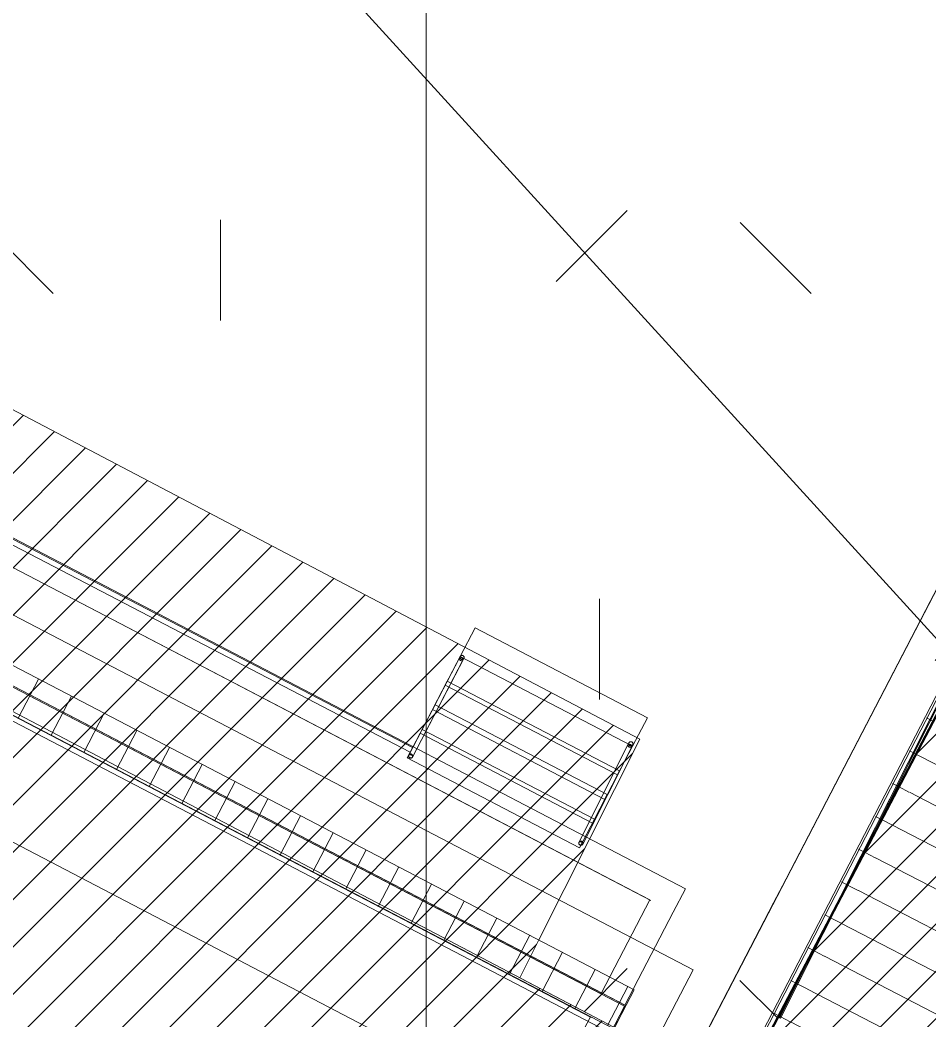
# Model space of a CAD drawing. Header units: metres. Extents: x -207 to 292, y -187 to 169.
# Drawn here: x -54.11 to -45.49, y -115.48 to -106.01 of the extents above; entities that cross this region are included whole.
import ezdxf

# ---------------------------------------------------------------- set-up
doc = ezdxf.new("R2010")
doc.units = ezdxf.units.M
for name, color, linetype, lineweight in [('A-FLOR', 7, 'Continuous', 9), ('A-FLOR-HRAL', 7, 'Continuous', 9), ('A-ROOF', 7, 'Continuous', 9), ('A-ROOF-PATT', 7, 'Continuous', 9), ('A-WALL', 7, 'Continuous', 9), ('ACHURADO', 7, 'Continuous', 9), ('C-BLDG-PADS', 7, 'Continuous', 9), ('C-TOPO', 7, 'Continuous', 9), ('edificios', 7, 'Continuous', 50), ('EQUIPOS PIS', 7, 'Continuous', 9), ('grilla', 7, 'Continuous', 9), ('I-WALL', 7, 'Continuous', 9), ('S-STRS', 7, 'Continuous', 9)]:
    doc.layers.add(name, color=color, linetype=linetype, lineweight=lineweight)
doc.layers.add('PR10-ARQ-PL-001-Emplazamiento-C-1_dwg', color=7, linetype='Continuous', lineweight=9, true_color=0x767676)
doc.layers.add('TEXTO', color=5, linetype='Continuous', lineweight=9, true_color=0x0000ff)
pattern_1 = [(45, (0, 0), (-0.2245064, 0.2245064), [])]

# ---------------------------------------------------------------- blocks, each defined once
blk = doc.blocks.new('FP_39-PLANTA EMPLAZAMIENTO ACTUALIZADO')
at = {"layer": 'A-ROOF'}
blk.add_line((-43.4337, -108.5643), (-50.8201, -122.8465), dxfattribs=at)
at = {"layer": 'A-ROOF-PATT', "color": 254, "true_color": 0xcbe5d8}
for p, q in [((-45.4532, -112.6536), (-45.5147, -112.6218)), ((-45.6139, -112.9645), (-45.6755, -112.9327)), ((-45.52, -113.0131), (-45.6139, -112.9645)), ((-45.7747, -113.2754), (-45.8363, -113.2435)), ((-45.6807, -113.324), (-45.7747, -113.2754)), ((-45.9355, -113.5863), (-45.9971, -113.5544)), ((-45.8415, -113.6349), (-45.9355, -113.5863)), ((-46.0963, -113.8972), (-46.1579, -113.8653)), ((-46.0023, -113.9458), (-46.0963, -113.8972)), ((-46.2571, -114.208), (-46.3187, -114.1762)), ((-46.1631, -114.2567), (-46.2571, -114.208)), ((-46.4178, -114.5189), (-46.4794, -114.4871)), ((-46.3239, -114.5675), (-46.4178, -114.5189)), ((-46.5786, -114.8298), (-46.6402, -114.798)), ((-46.4846, -114.8784), (-46.5786, -114.8298)), ((-46.7394, -115.1407), (-46.801, -115.1088)), ((-46.6454, -115.1893), (-46.7394, -115.1407)), ((-46.9002, -115.4516), (-46.9618, -115.4197)), ((-46.8062, -115.5002), (-46.9002, -115.4516))]:
    blk.add_line(p, q, dxfattribs=at)
blk = doc.blocks.new('Railing - Railing-2145336-PLANTA EMPLAZAMIENTO ACTUALIZADO')
at = {"layer": 'A-FLOR-HRAL'}
for p, q in [((-58.5899, -108.6269), (-58.613, -108.6712)), ((-58.5899, -108.6269), (-58.613, -108.6712)), ((-58.5899, -108.6269), (-58.613, -108.6712)), ((-58.5899, -108.6269), (-58.613, -108.6712)), ((-58.5899, -108.6269), (-58.613, -108.6712)), ((-58.5899, -108.6269), (-58.613, -108.6712)), ((-58.5899, -108.6269), (-58.613, -108.6712)), ((-58.5899, -108.6269), (-58.613, -108.6712)), ((-58.613, -108.6712), (-50.4098, -112.9473)), ((-58.613, -108.6712), (-50.4098, -112.9473)), ((-58.613, -108.6712), (-50.4098, -112.9473)), ((-58.613, -108.6712), (-50.4098, -112.9473)), ((-50.3867, -112.903), (-58.5899, -108.6269)), ((-50.3867, -112.903), (-58.5899, -108.6269)), ((-50.3867, -112.903), (-58.5899, -108.6269)), ((-50.3867, -112.903), (-58.5899, -108.6269)), ((-50.4098, -112.9473), (-50.3867, -112.903)), ((-50.4098, -112.9473), (-50.3867, -112.903)), ((-50.4098, -112.9473), (-50.3867, -112.903)), ((-50.4098, -112.9473), (-50.3867, -112.903)), ((-50.4098, -112.9473), (-50.3867, -112.903)), ((-50.4098, -112.9473), (-50.3867, -112.903)), ((-50.4098, -112.9473), (-50.3867, -112.903)), ((-50.4098, -112.9473), (-50.3867, -112.903))]:
    blk.add_line(p, q, dxfattribs=at)
blk = doc.blocks.new('Stairs 3 - Stairs 1-2151649-PLANTA EMPLAZAMIENTO ACTUALIZADO')
at = {"layer": 'S-STRS'}
for p, q in [((-59.8005, -106.8559), (-59.6595, -106.5853)), ((-59.6595, -106.5853), (-59.8005, -106.8559)), ((-58.026, -107.4368), (-59.6595, -106.5853)), ((-58.026, -107.4368), (-59.6595, -106.5853)), ((-59.9416, -107.1264), (-59.8005, -106.8559)), ((-59.8005, -106.8559), (-59.9416, -107.1264)), ((-59.8005, -106.8559), (-58.167, -107.7073)), ((-58.167, -107.7073), (-59.8005, -106.8559)), ((-58.167, -107.7073), (-59.8005, -106.8559)), ((-58.167, -107.7073), (-59.8005, -106.8559)), ((-60.0632, -107.3598), (-59.9222, -107.0893)), ((-59.9222, -107.0893), (-60.0632, -107.3598)), ((-59.9416, -107.1264), (-58.3081, -107.9779)), ((-58.3081, -107.9779), (-59.9416, -107.1264)), ((-58.2887, -107.9407), (-59.9222, -107.0893)), ((-58.2887, -107.9407), (-59.9222, -107.0893)), ((-60.1799, -107.5838), (-60.0389, -107.3132)), ((-60.0389, -107.3132), (-60.1799, -107.5838)), ((-60.0632, -107.3598), (-58.4297, -108.2113)), ((-58.4297, -108.2113), (-60.0632, -107.3598)), ((-58.4054, -108.1647), (-60.0389, -107.3132)), ((-58.4054, -108.1647), (-60.0389, -107.3132)), ((-58.167, -107.7073), (-58.026, -107.4368)), ((-58.026, -107.4368), (-58.167, -107.7073)), ((-60.3019, -107.8177), (-60.1608, -107.5471)), ((-60.1608, -107.5471), (-60.3019, -107.8177)), ((-58.5274, -108.3986), (-60.1608, -107.5471)), ((-58.5274, -108.3986), (-60.1608, -107.5471)), ((-60.1799, -107.5838), (-58.5465, -108.4352)), ((-58.5465, -108.4352), (-60.1799, -107.5838)), ((-58.3081, -107.9779), (-58.167, -107.7073)), ((-58.167, -107.7073), (-58.3081, -107.9779)), ((-60.3019, -107.8177), (-58.6684, -108.6692)), ((-58.6684, -108.6692), (-60.3019, -107.8177)), ((-58.4297, -108.2113), (-58.2887, -107.9407)), ((-58.2887, -107.9407), (-58.4297, -108.2113)), ((-58.5465, -108.4352), (-58.4054, -108.1647)), ((-58.4054, -108.1647), (-58.5465, -108.4352)), ((-58.6684, -108.6692), (-58.5274, -108.3986)), ((-58.5274, -108.3986), (-58.6684, -108.6692))]:
    blk.add_line(p, q, dxfattribs=at)
blk = doc.blocks.new('Railings 5 - Railings 1-2151666-PLANTA EMPLAZAMIENTO ACTUALIZADO')
at = {"layer": 'A-FLOR-HRAL'}
for p, q in [((-59.8098, -106.8736), (-60.289, -107.7929)), ((-59.8005, -106.8559), (-60.2877, -107.7905)), ((-60.2535, -107.8114), (-59.7743, -106.8921)), ((-60.2522, -107.809), (-59.765, -106.8744))]:
    blk.add_line(p, q, dxfattribs=at)
for centre, start, end in [((-59.7828, -106.8651), 62.46835, 242.46835), ((-59.7828, -106.8651), 242.46835, 62.46835), ((-60.27, -107.7997), 62.46835, 242.46835), ((-60.27, -107.7997), 242.46835, 62.46835)]:
    blk.add_arc(centre, 0.02, start, end, dxfattribs=at)
for centre, start_param, end_param in [((-59.792, -106.8828), 4.712389, 7.853982), ((-59.792, -106.8828), 1.570796, 4.712389), ((-60.2712, -107.8021), 4.712389, 7.853982), ((-60.2712, -107.8021), 1.570796, 4.712389)]:
    blk.add_ellipse(centre, major_axis=(-0.0177, 0.0092), ratio=0.707107, start_param=start_param, end_param=end_param, dxfattribs=at)
for points, knots in [([(-59.792, -106.8828), (-59.7936, -106.882), (-59.7965, -106.88), (-59.7998, -106.876), (-59.8021, -106.8712), (-59.8028, -106.8668), (-59.8028, -106.8634), (-59.8024, -106.8608), (-59.8016, -106.8582), (-59.8006, -106.8558), (-59.7992, -106.8536), (-59.7976, -106.8516), (-59.7957, -106.8497), (-59.7928, -106.8477), (-59.7889, -106.8458), (-59.7836, -106.8449), (-59.7784, -106.8454), (-59.7751, -106.8466), (-59.7735, -106.8474)], [0, 0, 0, 0, 0.083333, 0.166667, 0.25, 0.333333, 0.375, 0.416667, 0.458333, 0.5, 0.541667, 0.583333, 0.625, 0.666667, 0.75, 0.833333, 0.916667, 1, 1, 1, 1]), ([(-59.7735, -106.8474), (-59.772, -106.8482), (-59.7691, -106.8502), (-59.7657, -106.8542), (-59.7635, -106.859), (-59.7627, -106.8634), (-59.7628, -106.8669), (-59.7632, -106.8695), (-59.7639, -106.872), (-59.765, -106.8744), (-59.7664, -106.8766), (-59.768, -106.8787), (-59.7699, -106.8805), (-59.7727, -106.8825), (-59.7767, -106.8844), (-59.7819, -106.8853), (-59.7872, -106.8849), (-59.7905, -106.8837), (-59.792, -106.8828)], [0, 0, 0, 0, 0.083333, 0.166667, 0.25, 0.333333, 0.375, 0.416667, 0.458333, 0.5, 0.541667, 0.583333, 0.625, 0.666667, 0.75, 0.833333, 0.916667, 1, 1, 1, 1]), ([(-60.2607, -107.782), (-60.2615, -107.7816), (-60.2631, -107.7809), (-60.2656, -107.7802), (-60.2678, -107.7798), (-60.2695, -107.7797), (-60.2713, -107.7797), (-60.273, -107.7799), (-60.2747, -107.7803), (-60.2764, -107.7808), (-60.2784, -107.7816), (-60.2807, -107.7828), (-60.2829, -107.7844), (-60.2847, -107.7862), (-60.2864, -107.7882), (-60.2878, -107.7905), (-60.2888, -107.7929), (-60.2895, -107.7954), (-60.2899, -107.798), (-60.29, -107.8006), (-60.2897, -107.8032), (-60.2892, -107.8053), (-60.2886, -107.807), (-60.2879, -107.8086), (-60.2871, -107.8101), (-60.2861, -107.8116), (-60.285, -107.8129), (-60.2835, -107.8145), (-60.2815, -107.8161), (-60.28, -107.8171), (-60.2792, -107.8175)], [0, 0, 0, 0, 0.041667, 0.083333, 0.125, 0.145833, 0.166667, 0.208333, 0.229167, 0.25, 0.291667, 0.333333, 0.375, 0.416667, 0.458333, 0.5, 0.541667, 0.583333, 0.625, 0.666667, 0.708333, 0.75, 0.770833, 0.791667, 0.833333, 0.854167, 0.875, 0.916667, 0.958333, 1, 1, 1, 1]), ([(-60.2792, -107.8175), (-60.2784, -107.8179), (-60.2768, -107.8186), (-60.2743, -107.8193), (-60.2722, -107.8196), (-60.2704, -107.8197), (-60.2687, -107.8197), (-60.2669, -107.8195), (-60.2652, -107.8192), (-60.2635, -107.8187), (-60.2615, -107.8179), (-60.2592, -107.8167), (-60.2571, -107.8151), (-60.2552, -107.8133), (-60.2535, -107.8112), (-60.2522, -107.809), (-60.2511, -107.8066), (-60.2504, -107.8041), (-60.25, -107.8015), (-60.2499, -107.7989), (-60.2502, -107.7963), (-60.2507, -107.7941), (-60.2513, -107.7925), (-60.252, -107.7909), (-60.2528, -107.7893), (-60.2538, -107.7879), (-60.2549, -107.7865), (-60.2564, -107.7849), (-60.2585, -107.7833), (-60.26, -107.7824), (-60.2607, -107.782)], [0, 0, 0, 0, 0.041667, 0.083333, 0.125, 0.145833, 0.166667, 0.208333, 0.229167, 0.25, 0.291667, 0.333333, 0.375, 0.416667, 0.458333, 0.5, 0.541667, 0.583333, 0.625, 0.666667, 0.708333, 0.75, 0.770833, 0.791667, 0.833333, 0.854167, 0.875, 0.916667, 0.958333, 1, 1, 1, 1])]:
    blk.add_open_spline(points, degree=3, knots=knots, dxfattribs=at)
blk = doc.blocks.new('Railings 6 - Railings 1-2151683-PLANTA EMPLAZAMIENTO ACTUALIZADO')
at = {"layer": 'A-FLOR-HRAL'}
for p, q in [((-58.2095, -107.6924), (-58.6744, -108.619)), ((-58.2005, -107.6746), (-58.6732, -108.6166)), ((-58.6386, -108.637), (-58.1737, -107.7104)), ((-58.6374, -108.6346), (-58.1647, -107.6925))]:
    blk.add_line(p, q, dxfattribs=at)
for centre, start, end in [((-58.1826, -107.6835), 63.35587, 243.35587), ((-58.1826, -107.6835), 243.35587, 63.35587), ((-58.6553, -108.6256), 63.35587, 243.35587), ((-58.6553, -108.6256), 243.35587, 63.35587)]:
    blk.add_arc(centre, 0.02, start, end, dxfattribs=at)
for centre, start_param, end_param in [((-58.1916, -107.7014), 4.712389, 7.853982), ((-58.1916, -107.7014), 1.570796, 4.712389), ((-58.6565, -108.628), 4.712389, 7.853982), ((-58.6565, -108.628), 1.570796, 4.712389)]:
    blk.add_ellipse(centre, major_axis=(-0.0179, 0.009), ratio=0.707107, start_param=start_param, end_param=end_param, dxfattribs=at)
for points, knots in [([(-58.1916, -107.7014), (-58.1931, -107.7006), (-58.1961, -107.6986), (-58.1995, -107.6946), (-58.2018, -107.6899), (-58.2026, -107.6856), (-58.2026, -107.6821), (-58.2023, -107.6795), (-58.2016, -107.6769), (-58.2005, -107.6745), (-58.1992, -107.6723), (-58.1976, -107.6702), (-58.1957, -107.6684), (-58.1929, -107.6662), (-58.189, -107.6643), (-58.1838, -107.6633), (-58.1785, -107.6637), (-58.1752, -107.6649), (-58.1736, -107.6656)], [0, 0, 0, 0, 0.083333, 0.166667, 0.25, 0.333333, 0.375, 0.416667, 0.458333, 0.5, 0.541667, 0.583333, 0.625, 0.666667, 0.75, 0.833333, 0.916667, 1, 1, 1, 1]), ([(-58.1736, -107.6656), (-58.1721, -107.6664), (-58.1692, -107.6684), (-58.1657, -107.6724), (-58.1634, -107.6772), (-58.1626, -107.6815), (-58.1626, -107.685), (-58.163, -107.6876), (-58.1637, -107.6901), (-58.1647, -107.6925), (-58.166, -107.6948), (-58.1676, -107.6969), (-58.1695, -107.6987), (-58.1723, -107.7008), (-58.1762, -107.7027), (-58.1814, -107.7037), (-58.1867, -107.7033), (-58.19, -107.7022), (-58.1916, -107.7014)], [0, 0, 0, 0, 0.083333, 0.166667, 0.25, 0.333333, 0.375, 0.416667, 0.458333, 0.5, 0.541667, 0.583333, 0.625, 0.666667, 0.75, 0.833333, 0.916667, 1, 1, 1, 1]), ([(-58.6463, -108.6077), (-58.6471, -108.6073), (-58.6487, -108.6066), (-58.6512, -108.6059), (-58.6534, -108.6056), (-58.6551, -108.6056), (-58.6569, -108.6056), (-58.6586, -108.6058), (-58.6603, -108.6062), (-58.662, -108.6067), (-58.664, -108.6075), (-58.6663, -108.6088), (-58.6684, -108.6104), (-58.6703, -108.6123), (-58.6719, -108.6143), (-58.6732, -108.6166), (-58.6742, -108.619), (-58.6749, -108.6215), (-58.6753, -108.6241), (-58.6753, -108.6268), (-58.675, -108.6294), (-58.6744, -108.6315), (-58.6738, -108.6331), (-58.6731, -108.6347), (-58.6722, -108.6362), (-58.6712, -108.6377), (-58.6701, -108.639), (-58.6686, -108.6406), (-58.6665, -108.6422), (-58.665, -108.6431), (-58.6642, -108.6435)], [0, 0, 0, 0, 0.041667, 0.083333, 0.125, 0.145833, 0.166667, 0.208333, 0.229167, 0.25, 0.291667, 0.333333, 0.375, 0.416667, 0.458333, 0.5, 0.541667, 0.583333, 0.625, 0.666667, 0.708333, 0.75, 0.770833, 0.791667, 0.833333, 0.854167, 0.875, 0.916667, 0.958333, 1, 1, 1, 1]), ([(-58.6642, -108.6435), (-58.6635, -108.6438), (-58.6618, -108.6445), (-58.6593, -108.6452), (-58.6572, -108.6455), (-58.6554, -108.6456), (-58.6537, -108.6456), (-58.6519, -108.6453), (-58.6502, -108.6449), (-58.6486, -108.6445), (-58.6465, -108.6436), (-58.6442, -108.6423), (-58.6422, -108.6408), (-58.6403, -108.6389), (-58.6387, -108.6368), (-58.6373, -108.6346), (-58.6363, -108.6322), (-58.6356, -108.6296), (-58.6353, -108.627), (-58.6353, -108.6244), (-58.6356, -108.6218), (-58.6361, -108.6197), (-58.6367, -108.6181), (-58.6374, -108.6165), (-58.6383, -108.6149), (-58.6393, -108.6135), (-58.6404, -108.6122), (-58.6419, -108.6106), (-58.644, -108.609), (-58.6455, -108.6081), (-58.6463, -108.6077)], [0, 0, 0, 0, 0.041667, 0.083333, 0.125, 0.145833, 0.166667, 0.208333, 0.229167, 0.25, 0.291667, 0.333333, 0.375, 0.416667, 0.458333, 0.5, 0.541667, 0.583333, 0.625, 0.666667, 0.708333, 0.75, 0.770833, 0.791667, 0.833333, 0.854167, 0.875, 0.916667, 0.958333, 1, 1, 1, 1])]:
    blk.add_open_spline(points, degree=3, knots=knots, dxfattribs=at)
blk = doc.blocks.new('Railing - Railing-2167814-PLANTA EMPLAZAMIENTO ACTUALIZADO')
at = {"layer": 'A-FLOR-HRAL'}
for p, q in [((-48.4778, -115.5676), (-61.9662, -108.5365)), ((-48.4778, -115.5676), (-61.9662, -108.5365)), ((-61.945, -108.6039), (-48.5452, -115.5888)), ((-61.945, -108.6039), (-48.5452, -115.5888))]:
    blk.add_line(p, q, dxfattribs=at)
blk = doc.blocks.new('YADRAN_LASQUEMAS_ARQ_MO_003_ESTANQUE CABECERA_rvt-1-PLANTA EMPLAZAMIENTO ACTUALIZADO')
at = {"layer": 'A-ROOF-PATT', "true_color": 0x008040}
h = blk.add_hatch(dxfattribs=at)
h.set_pattern_fill('FP_27', color=116, style=0, pattern_type=2)
h.set_pattern_definition([(242.468, (-8.79, -8.998), (0.3103635, -0.1617854), [])])
h.paths.add_polyline_path([(-48.4778, -115.5676), (-48.285, -115.1977), (-61.7734, -108.1666), (-61.9662, -108.5365), (-53.2823, -113.0631)])
h = blk.add_hatch(dxfattribs=at)
h.set_pattern_fill('FP_31', color=116, style=0, pattern_type=2)
h.set_pattern_definition([(152.653, (-52.507, -103.883), (-0.1607824, -0.310884), [])])
h.paths.add_polyline_path([(-48.3135, -124.1428), (-40.9271, -109.8606), (-43.2607, -108.6538), (-50.6471, -122.9359)])
at = {"layer": 'A-FLOR'}
for p, q in [((-61.9417, -107.5968), (-47.7255, -115.0072)), ((-47.7255, -115.0072), (-61.9417, -107.5968)), ((-48.3634, -115.3482), (-61.8518, -108.3171)), ((-61.8518, -108.3171), (-48.3634, -115.3482)), ((-61.8476, -108.3306), (-48.3769, -115.3524)), ((-48.3769, -115.3524), (-61.8476, -108.3306)), ((-51.051, -122.24), (-43.8356, -108.3564)), ((-43.8356, -108.3564), (-51.051, -122.24)), ((-48.5918, -115.2404), (-61.6388, -108.4394)), ((-61.6388, -108.4394), (-48.5918, -115.2404)), ((-62.2372, -109.5972), (-49.1922, -116.3972)), ((-49.1922, -116.3972), (-62.2372, -109.5972)), ((-47.7255, -115.0072), (-48.8612, -117.1859)), ((-48.8612, -117.1859), (-47.7255, -115.0072)), ((-48.5872, -115.2315), (-48.5918, -115.2404)), ((-48.5918, -115.2404), (-48.5872, -115.2315)), ((-48.3769, -115.3524), (-49.2365, -117.0015)), ((-49.2365, -117.0015), (-48.3769, -115.3524)), ((-49.223, -116.9973), (-48.3634, -115.3482)), ((-48.3634, -115.3482), (-49.223, -116.9973))]:
    blk.add_line(p, q, dxfattribs=at)
at = {"layer": 'A-ROOF'}
for p, q in [((-48.285, -115.1977), (-61.7734, -108.1666)), ((-48.285, -115.1977), (-61.7734, -108.1666)), ((-61.9662, -108.5365), (-48.4778, -115.5676)), ((-48.4778, -115.5676), (-61.9662, -108.5365)), ((-43.4337, -108.5643), (-50.8201, -122.8465)), ((-43.4159, -108.5735), (-50.8023, -122.8557)), ((-48.4778, -115.5676), (-48.285, -115.1977)), ((-48.285, -115.1977), (-48.4778, -115.5676))]:
    blk.add_line(p, q, dxfattribs=at)
at = {"layer": 'A-WALL'}
for p, q in [((-47.7996, -114.2403), (-61.2811, -107.2128)), ((-61.2811, -107.2128), (-47.7996, -114.2403)), ((-61.1821, -107.5463), (-48.128, -114.351)), ((-48.1369, -114.3464), (-61.1732, -107.5509)), ((-48.5872, -115.2315), (-61.6301, -108.4326)), ((-61.6301, -108.4326), (-48.3634, -115.3482)), ((-61.7457, -108.6543), (-48.7006, -115.4543)), ((-48.6918, -115.4589), (-61.7457, -108.6543)), ((-47.7996, -114.2403), (-47.9152, -114.4619)), ((-47.9152, -114.4619), (-47.7996, -114.2403)), ((-48.596, -115.2269), (-48.1369, -114.3464)), ((-48.1369, -114.3464), (-48.596, -115.2269)), ((-48.3743, -115.3425), (-47.9152, -114.4619)), ((-47.9152, -114.4619), (-48.3743, -115.3425)), ((-48.596, -115.2269), (-48.3743, -115.3425)), ((-48.596, -115.2269), (-48.5872, -115.2315)), ((-48.3634, -115.3482), (-48.479, -115.5699)), ((-48.479, -115.5699), (-48.3634, -115.3482)), ((-48.3634, -115.3482), (-48.3743, -115.3425)), ((-48.7006, -115.4543), (-49.5603, -117.1034)), ((-49.1922, -116.3972), (-48.7006, -115.4543))]:
    blk.add_line(p, q, dxfattribs=at)
at = {"layer": 'I-WALL'}
for p, q in [((-43.4378, -108.5734), (-46.9072, -115.4628)), ((-46.8983, -115.4673), (-45.2582, -112.2106)), ((-46.8983, -115.4673), (-46.9072, -115.4628))]:
    blk.add_line(p, q, dxfattribs=at)
at = {"layer": 'I-WALL', "flags": 128}
for points in [[(-46.9072, -115.4628), (-46.7435, -115.1377), (-46.5845, -114.822), (-46.4303, -114.5159), (-46.281, -114.2194), (-46.1366, -113.9327), (-45.9972, -113.6558), (-45.8628, -113.389), (-45.7335, -113.1322), (-45.6094, -112.8856), (-45.4904, -112.6493)], [(-45.2582, -112.2106), (-45.3728, -112.4381), (-45.4915, -112.6739), (-45.6144, -112.9178), (-45.7413, -113.1698), (-45.8722, -113.4299), (-46.0072, -113.6978), (-46.1461, -113.9736), (-46.2889, -114.2572), (-46.4356, -114.5485), (-46.586, -114.8473), (-46.7403, -115.1536), (-46.8983, -115.4673)], [(-46.9072, -115.4628), (-46.9028, -115.465), (-46.8983, -115.4673)]]:
    blk.add_lwpolyline(points, dxfattribs=at)
at = {"layer": 'A-FLOR-HRAL', "lineweight": 9}
for name, p in [('Railing - Railing-2167814-PLANTA EMPLAZAMIENTO ACTUALIZADO', (0, 0)), ('Railing - Railing-2145336-PLANTA EMPLAZAMIENTO ACTUALIZADO', (0, 0)), ('Railings 5 - Railings 1-2151666-PLANTA EMPLAZAMIENTO ACTUALIZADO', (9.8652, -5.1832)), ('Railings 6 - Railings 1-2151683-PLANTA EMPLAZAMIENTO ACTUALIZADO', (9.8652, -5.1832))]:
    blk.add_blockref(name, p, dxfattribs=at)
at = {"layer": 'A-ROOF'}
blk.add_blockref('FP_39-PLANTA EMPLAZAMIENTO ACTUALIZADO', (0, 0), dxfattribs=at)
at = {"layer": 'S-STRS', "lineweight": 9}
blk.add_blockref('Stairs 3 - Stairs 1-2151649-PLANTA EMPLAZAMIENTO ACTUALIZADO', (9.8652, -5.1832), dxfattribs=at)
blk = doc.blocks.new('PR10-ARQ-PL-001-Emplazamiento-C-1_dwg-674643-PLANTA EMPLAZAMIENTO ACTUALIZADO')
at = {"lineweight": 9, "true_color": 0x0000ff}
h = blk.add_hatch(dxfattribs=at)
h.set_pattern_fill('FP_4', color=5, style=0, pattern_type=2)
h.set_pattern_definition(pattern_1)
h.paths.add_polyline_path([(-53.8168, -136.9334), (-51.1945, -131.9029), (-52.521, -131.2354), (-51.2911, -128.657), (-53.7658, -127.4636), (-47.7694, -115.9256), (-49.3712, -115.0845), (-48.2318, -112.8217), (-60.8341, -106.2047), (-61.9735, -108.4675), (-63.2229, -107.8115), (-67.3105, -115.9296), (-67.198, -115.9878), (-71.3128, -123.8816), (-68.5743, -125.3091), (-70.1859, -128.4007), (-58.3025, -134.5952)])
h = blk.add_hatch(dxfattribs=at)
h.set_pattern_fill('FP_4', color=5, style=0, pattern_type=2)
h.set_pattern_definition(pattern_1)
h.paths.add_polyline_path([(-45.5658, -124.6849), (-38.4088, -111.0542), (-43.3023, -108.5606), (-50.4544, -122.1938), (-45.6107, -124.662)])
at = {"layer": 'ACHURADO'}
h = blk.add_hatch(dxfattribs=at)
h.set_pattern_fill('FP_1', color=256, style=0, pattern_type=2)
h.set_pattern_definition([(90, (-655750.258, -5498481.082), (-3.592, 3.592), [0.9525, -6.232]), (45, (-655750.258, -5498481.082), (-3.5921024484, 3.5921024484), [0.9525, -4.127]), (135, (-655750.258, -5498481.082), (-3.5921024484, -3.5921024484), [0.9525, -4.127])])
h.paths.add_polyline_path([(-70.6442, -134.5395), (-73.7436, -131.908), (-75.3027, -123.0097), (-71.0234, -122.2599), (-67.2268, -118.2866), (-66.2712, -116.4669), (-67.3105, -115.9296), (-63.2229, -107.8115), (-61.9735, -108.4675), (-60.8341, -106.2047), (-48.2318, -112.8217), (-49.3712, -115.0845), (-47.2991, -116.1725), (-43.3023, -108.5606), (-42.7594, -106.0136), (-42.1754, -104.9008), (-45.8261, -103.256), (-40.8843, -91.6464), (-90.1519, -72.1131), (-89.8759, -71.4629), (-40.008, -91.2874), (-44.9502, -102.9276), (-41.8699, -104.3188), (-39.0777, -98.9988), (-32.3905, -95.9355), (-32.3969, -95.644), (-32.416, -95.353), (-32.4478, -95.0631), (-32.4923, -94.7749), (-32.5493, -94.4889), (-32.6188, -94.2057), (-32.7006, -93.9258), (-32.7945, -93.6497), (-32.9004, -93.378), (-33.0181, -93.1112), (-33.1473, -92.8497), (-33.2879, -92.5942), (-33.4395, -92.3451), (-33.6018, -92.1028), (-33.7746, -91.8679), (-33.9574, -91.6407), (-34.1501, -91.4218), (-34.3521, -91.2115), (-34.5631, -91.0102), (-34.7827, -90.8183), (-35.0105, -90.6362), (-35.246, -90.4643), (-59.1192, -80.1137), (-68.8001, -76.3127), (-68.9406, -76.6765), (-68.7875, -76.7356), (-68.9568, -77.1741), (-69.3253, -77.0318), (-69.1559, -76.5933), (-68.9571, -76.251), (-90.056, -67.967), (-91.0316, -70.4234), (-94.0857, -119.1647), (-83.1667, -127.7404)])
at = {"lineweight": 9, "flags": 128}
for points in [[(-49.1905, -114.7257), (-48.2318, -112.8217), (-60.8341, -106.2047), (-61.9735, -108.4675), (-63.2229, -107.8115), (-67.3105, -115.9296), (-67.198, -115.9878), (-71.3128, -123.8816), (-68.5759, -125.3082)], [(-48.4721, -115.5567), (-49.3712, -115.0845), (-49.1905, -114.7257)]]:
    blk.add_lwpolyline(points, dxfattribs=at)
at = {"layer": 'C-BLDG-PADS', "flags": 128}
blk.add_lwpolyline([(-43.4337, -108.5643), (-43.8356, -108.3564), (-53.7637, -127.4596)], dxfattribs=at)
at = {"layer": 'C-TOPO', "flags": 128}
for points in [[(-48.7128, -117.7408), (-46.9635, -114.3749), (-46.7671, -113.997), (-45.4795, -111.5195)], [(-43.4337, -108.5643), (-43.8356, -108.3564), (-45.268, -111.1126), (-45.4795, -111.5195), (-46.7671, -113.997), (-46.9635, -114.3749), (-48.7128, -117.7408), (-49.3153, -118.9001), (-50.9358, -122.0182), (-51.2505, -122.6239), (-51.9307, -123.9327), (-51.2505, -122.6239), (-51.9307, -123.9327), (-51.2505, -122.6239), (-43.8356, -108.3564), (-43.4337, -108.5643)], [(-50.8201, -122.8465), (-51.2505, -122.6239), (-50.9358, -122.0182), (-51.2505, -122.6239), (-50.9358, -122.0182), (-49.3153, -118.9001), (-48.7128, -117.7408), (-46.9635, -114.3749), (-46.7671, -113.997), (-45.4795, -111.5195), (-45.268, -111.1126), (-43.8356, -108.3564), (-43.4337, -108.5643)]]:
    blk.add_lwpolyline(points, dxfattribs=at)
blk.add_lwpolyline([(-43.4337, -108.5643), (-43.8356, -108.3564), (-45.268, -111.1126), (-45.4795, -111.5195), (-46.7671, -113.997), (-46.9635, -114.3749), (-48.7128, -117.7408), (-49.3153, -118.9001), (-50.9358, -122.0182), (-49.3153, -118.9001), (-48.7128, -117.7408), (-46.9635, -114.3749), (-46.7671, -113.997), (-45.4795, -111.5195), (-45.268, -111.1126), (-43.8356, -108.3564)], close=True, dxfattribs=at)
at = {"layer": 'edificios'}
blk.add_line((-43.3319, -108.6169), (-50.4594, -122.1912), dxfattribs=at)
at = {"layer": 'EQUIPOS PIS'}
for p, q in [((-61.9395, -108.4853), (-48.4721, -115.5567)), ((-49.1905, -114.7257), (-49.3712, -115.0845))]:
    blk.add_line(p, q, dxfattribs=at)
at = {"layer": 'EQUIPOS PIS', "flags": 128}
blk.add_lwpolyline([(-61.9735, -108.4675), (-60.8341, -106.2047), (-48.2318, -112.8217), (-49.1905, -114.7257)], dxfattribs=at)
at = {"layer": 'grilla'}
for p, q in [((-50.258, 166.2584), (-50.258, -114.1693)), ((-50.258, -114.1693), (-50.258, -114.6396)), ((-50.258, -114.6396), (-50.258, -121.7607))]:
    blk.add_line(p, q, dxfattribs=at)
at = {"layer": 'TEXTO', "flags": 128}
blk.add_lwpolyline([(-45.2434, -112.0635), (-58.7515, -97.2572), (-89.1668, -97.2572)], dxfattribs=at)

msp = doc.modelspace()

# ---------------------------------------------------------------- linework, layer by layer
at = {"layer": 'C-BLDG-PADS'}
msp.add_line((-53.7696, -127.4709), (-43.8356, -108.3564), dxfattribs=at)
at = {"layer": 'C-TOPO'}
for p, q in [((-43.8356, -108.3564), (-51.2505, -122.6239)), ((-46.7671, -113.997), (-45.4795, -111.5195)), ((-46.7671, -113.997), (-45.4795, -111.5195)), ((-46.7671, -113.997), (-45.4795, -111.5195)), ((-45.4795, -111.5195), (-46.7671, -113.997)), ((-45.4795, -111.5195), (-46.7671, -113.997)), ((-46.9635, -114.3749), (-46.7671, -113.997)), ((-46.9635, -114.3749), (-46.7671, -113.997)), ((-46.9635, -114.3749), (-46.7671, -113.997)), ((-46.7671, -113.997), (-46.9635, -114.3749)), ((-46.7671, -113.997), (-46.9635, -114.3749)), ((-48.7128, -117.7408), (-46.9635, -114.3749)), ((-48.7128, -117.7408), (-46.9635, -114.3749)), ((-48.7128, -117.7408), (-46.9635, -114.3749)), ((-46.9635, -114.3749), (-48.7128, -117.7408)), ((-46.9635, -114.3749), (-48.7128, -117.7408))]:
    msp.add_line(p, q, dxfattribs=at)

# ---------------------------------------------------------------- block references
at = {"lineweight": 5}
msp.add_blockref('YADRAN_LASQUEMAS_ARQ_MO_003_ESTANQUE CABECERA_rvt-1-PLANTA EMPLAZAMIENTO ACTUALIZADO', (0, 0), dxfattribs=at)
at = {"layer": 'PR10-ARQ-PL-001-Emplazamiento-C-1_dwg', "color": 7}
msp.add_blockref('PR10-ARQ-PL-001-Emplazamiento-C-1_dwg-674643-PLANTA EMPLAZAMIENTO ACTUALIZADO', (0, 0), dxfattribs=at)

doc.saveas('drawing.dxf')
